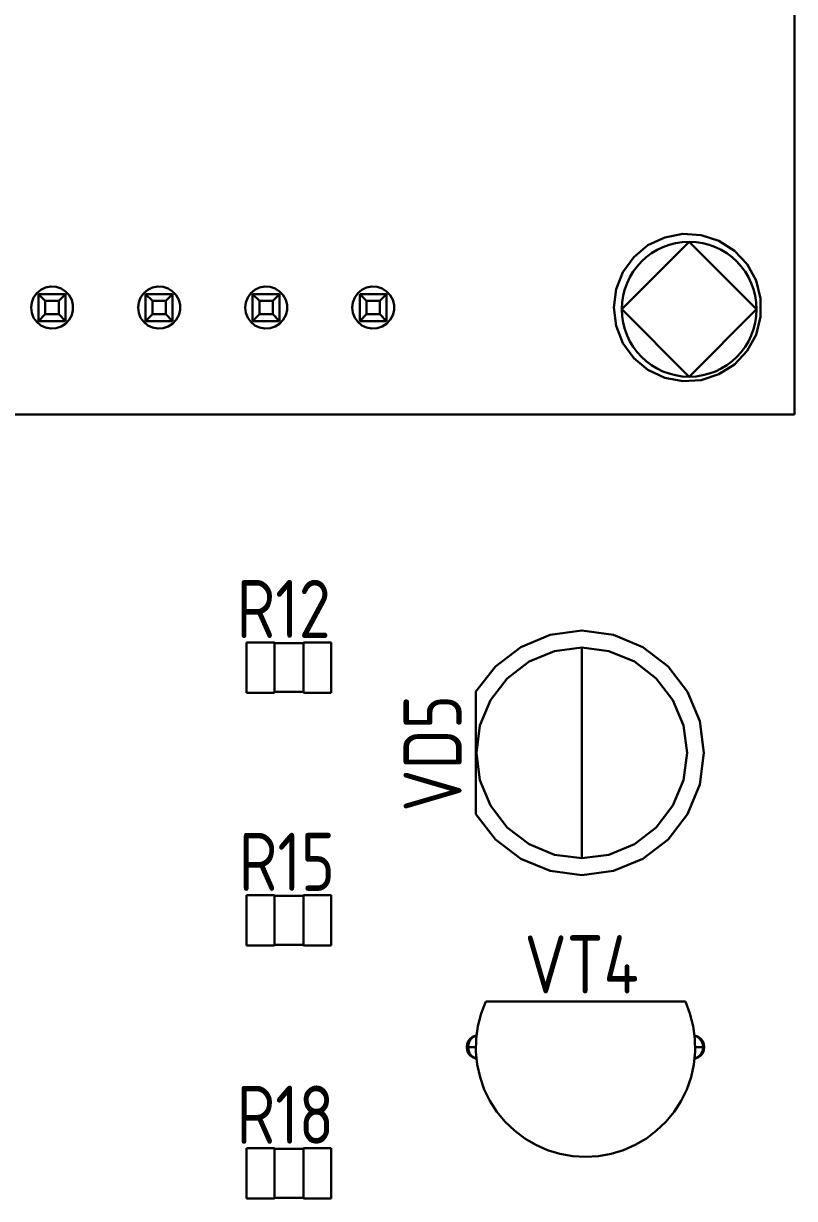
# Model space of a CAD drawing. Header units: inches. Extents: x -969 to 2045, y -594 to 12.
# Drawn here: x 1301.86 to 1320.16, y -222.12 to -194.25 of the extents above; entities that cross this region are included whole.
import ezdxf

# ---------------------------------------------------------------- set-up
doc = ezdxf.new("R2010")
doc.units = ezdxf.units.IN
doc.header["$MEASUREMENT"] = 0
doc.styles.add('GOST type A0', font='gost.TTF', dxfattribs={"height": 2.116667})

msp = doc.modelspace()

# ---------------------------------------------------------------- linework, layer by layer
at = {"color": 7, "lineweight": 30}
for p, q in [((1320.161, -203.527), (1320.161, -143.527)), ((1320.161, -143.527), (1320.161, -203.527)), ((1320.161, -203.527), (1320.161, -143.527)), ((1320.161, -143.527), (1320.161, -203.527)), ((1317.511, -199.24), (1317.08, -199.323)), ((1317.511, -199.24), (1317.08, -199.323)), ((1317.949, -199.268), (1317.511, -199.24)), ((1317.949, -199.268), (1317.511, -199.24)), ((1318.366, -199.404), (1317.949, -199.268)), ((1318.366, -199.404), (1317.949, -199.268)), ((1317.661, -199.427), (1316.061, -201.027)), ((1316.683, -199.509), (1316.345, -199.789)), ((1316.683, -199.509), (1316.345, -199.789)), ((1317.08, -199.323), (1316.683, -199.509)), ((1317.08, -199.323), (1316.683, -199.509)), ((1319.261, -201.027), (1317.661, -199.427)), ((1318.736, -199.639), (1318.366, -199.404)), ((1318.736, -199.639), (1318.366, -199.404)), ((1316.345, -199.789), (1316.087, -200.144)), ((1316.345, -199.789), (1316.087, -200.144)), ((1319.037, -199.958), (1318.736, -199.639)), ((1319.037, -199.958), (1318.736, -199.639)), ((1316.087, -200.144), (1315.926, -200.552)), ((1316.087, -200.144), (1315.926, -200.552)), ((1319.248, -200.343), (1319.037, -199.958)), ((1319.248, -200.343), (1319.037, -199.958)), ((1319.357, -200.768), (1319.248, -200.343)), ((1319.357, -200.768), (1319.248, -200.343)), ((1302.177, -200.645), (1302.103, -200.746)), ((1302.177, -200.645), (1302.103, -200.746)), ((1302.273, -200.565), (1302.177, -200.645)), ((1302.273, -200.565), (1302.177, -200.645)), ((1302.861, -200.667), (1302.221, -200.667)), ((1302.221, -201.307), (1302.221, -200.667)), ((1302.381, -200.827), (1302.221, -200.667)), ((1302.861, -200.667), (1302.221, -200.667)), ((1302.221, -201.307), (1302.221, -200.667)), ((1302.381, -200.827), (1302.221, -200.667)), ((1302.386, -200.511), (1302.273, -200.565)), ((1302.386, -200.511), (1302.273, -200.565)), ((1302.51, -200.488), (1302.386, -200.511)), ((1302.51, -200.488), (1302.386, -200.511)), ((1302.635, -200.496), (1302.51, -200.488)), ((1302.635, -200.496), (1302.51, -200.488)), ((1302.754, -200.535), (1302.635, -200.496)), ((1302.754, -200.535), (1302.635, -200.496)), ((1302.861, -200.667), (1302.701, -200.827)), ((1302.861, -200.667), (1302.701, -200.827)), ((1302.86, -200.602), (1302.754, -200.535)), ((1302.86, -200.602), (1302.754, -200.535)), ((1302.946, -200.693), (1302.86, -200.602)), ((1302.946, -200.693), (1302.86, -200.602)), ((1302.861, -201.307), (1302.861, -200.667)), ((1302.861, -201.307), (1302.861, -200.667)), ((1303.006, -200.803), (1302.946, -200.693)), ((1303.006, -200.803), (1302.946, -200.693)), ((1304.717, -200.645), (1304.643, -200.746)), ((1304.717, -200.645), (1304.643, -200.746)), ((1304.813, -200.565), (1304.717, -200.645)), ((1304.813, -200.565), (1304.717, -200.645)), ((1305.401, -200.667), (1304.761, -200.667)), ((1304.761, -201.307), (1304.761, -200.667)), ((1304.921, -200.827), (1304.761, -200.667)), ((1305.401, -200.667), (1304.761, -200.667)), ((1304.761, -201.307), (1304.761, -200.667)), ((1304.921, -200.827), (1304.761, -200.667)), ((1304.926, -200.511), (1304.813, -200.565)), ((1304.926, -200.511), (1304.813, -200.565)), ((1305.05, -200.488), (1304.926, -200.511)), ((1305.05, -200.488), (1304.926, -200.511)), ((1305.175, -200.496), (1305.05, -200.488)), ((1305.175, -200.496), (1305.05, -200.488)), ((1305.294, -200.535), (1305.175, -200.496)), ((1305.294, -200.535), (1305.175, -200.496)), ((1305.401, -200.667), (1305.241, -200.827)), ((1305.401, -200.667), (1305.241, -200.827)), ((1305.4, -200.602), (1305.294, -200.535)), ((1305.4, -200.602), (1305.294, -200.535)), ((1305.486, -200.693), (1305.4, -200.602)), ((1305.486, -200.693), (1305.4, -200.602)), ((1305.401, -201.307), (1305.401, -200.667)), ((1305.401, -201.307), (1305.401, -200.667)), ((1305.546, -200.803), (1305.486, -200.693)), ((1305.546, -200.803), (1305.486, -200.693)), ((1307.257, -200.645), (1307.183, -200.746)), ((1307.257, -200.645), (1307.183, -200.746)), ((1307.353, -200.565), (1307.257, -200.645)), ((1307.353, -200.565), (1307.257, -200.645)), ((1307.941, -200.667), (1307.301, -200.667)), ((1307.301, -201.307), (1307.301, -200.667)), ((1307.461, -200.827), (1307.301, -200.667)), ((1307.941, -200.667), (1307.301, -200.667)), ((1307.301, -201.307), (1307.301, -200.667)), ((1307.461, -200.827), (1307.301, -200.667)), ((1307.466, -200.511), (1307.353, -200.565)), ((1307.466, -200.511), (1307.353, -200.565)), ((1307.59, -200.488), (1307.466, -200.511)), ((1307.59, -200.488), (1307.466, -200.511)), ((1307.715, -200.496), (1307.59, -200.488)), ((1307.715, -200.496), (1307.59, -200.488)), ((1307.834, -200.535), (1307.715, -200.496)), ((1307.834, -200.535), (1307.715, -200.496)), ((1307.941, -200.667), (1307.781, -200.827)), ((1307.941, -200.667), (1307.781, -200.827)), ((1307.94, -200.602), (1307.834, -200.535)), ((1307.94, -200.602), (1307.834, -200.535)), ((1308.026, -200.693), (1307.94, -200.602)), ((1308.026, -200.693), (1307.94, -200.602)), ((1307.941, -201.307), (1307.941, -200.667)), ((1307.941, -201.307), (1307.941, -200.667)), ((1308.086, -200.803), (1308.026, -200.693)), ((1308.086, -200.803), (1308.026, -200.693)), ((1309.797, -200.645), (1309.723, -200.746)), ((1309.797, -200.645), (1309.723, -200.746)), ((1309.893, -200.565), (1309.797, -200.645)), ((1309.893, -200.565), (1309.797, -200.645)), ((1310.481, -200.667), (1309.841, -200.667)), ((1309.841, -201.307), (1309.841, -200.667)), ((1310.001, -200.827), (1309.841, -200.667)), ((1310.481, -200.667), (1309.841, -200.667)), ((1309.841, -201.307), (1309.841, -200.667)), ((1310.001, -200.827), (1309.841, -200.667)), ((1310.006, -200.511), (1309.893, -200.565)), ((1310.006, -200.511), (1309.893, -200.565)), ((1310.13, -200.488), (1310.006, -200.511)), ((1310.13, -200.488), (1310.006, -200.511)), ((1310.255, -200.496), (1310.13, -200.488)), ((1310.255, -200.496), (1310.13, -200.488)), ((1310.374, -200.535), (1310.255, -200.496)), ((1310.374, -200.535), (1310.255, -200.496)), ((1310.481, -200.667), (1310.321, -200.827)), ((1310.481, -200.667), (1310.321, -200.827)), ((1310.48, -200.602), (1310.374, -200.535)), ((1310.48, -200.602), (1310.374, -200.535)), ((1310.566, -200.693), (1310.48, -200.602)), ((1310.566, -200.693), (1310.48, -200.602)), ((1310.481, -201.307), (1310.481, -200.667)), ((1310.481, -201.307), (1310.481, -200.667)), ((1310.626, -200.803), (1310.566, -200.693)), ((1310.626, -200.803), (1310.566, -200.693)), ((1315.926, -200.552), (1315.871, -200.987)), ((1315.926, -200.552), (1315.871, -200.987)), ((1302.057, -200.863), (1302.041, -200.987)), ((1302.057, -200.863), (1302.041, -200.987)), ((1302.103, -200.746), (1302.057, -200.863)), ((1302.103, -200.746), (1302.057, -200.863)), ((1302.701, -200.827), (1302.381, -200.827)), ((1302.381, -201.147), (1302.381, -200.827)), ((1302.701, -200.827), (1302.381, -200.827)), ((1302.381, -201.147), (1302.381, -200.827)), ((1302.701, -201.147), (1302.701, -200.827)), ((1302.701, -201.147), (1302.701, -200.827)), ((1303.037, -200.924), (1303.006, -200.803)), ((1303.037, -200.924), (1303.006, -200.803)), ((1303.037, -201.05), (1303.037, -200.924)), ((1303.037, -201.05), (1303.037, -200.924)), ((1304.597, -200.863), (1304.581, -200.987)), ((1304.597, -200.863), (1304.581, -200.987)), ((1304.643, -200.746), (1304.597, -200.863)), ((1304.643, -200.746), (1304.597, -200.863)), ((1305.241, -200.827), (1304.921, -200.827)), ((1304.921, -201.147), (1304.921, -200.827)), ((1305.241, -200.827), (1304.921, -200.827)), ((1304.921, -201.147), (1304.921, -200.827)), ((1305.241, -201.147), (1305.241, -200.827)), ((1305.241, -201.147), (1305.241, -200.827)), ((1305.577, -200.924), (1305.546, -200.803)), ((1305.577, -200.924), (1305.546, -200.803)), ((1305.577, -201.05), (1305.577, -200.924)), ((1305.577, -201.05), (1305.577, -200.924)), ((1307.137, -200.863), (1307.121, -200.987)), ((1307.137, -200.863), (1307.121, -200.987)), ((1307.183, -200.746), (1307.137, -200.863)), ((1307.183, -200.746), (1307.137, -200.863)), ((1307.781, -200.827), (1307.461, -200.827)), ((1307.461, -201.147), (1307.461, -200.827)), ((1307.781, -200.827), (1307.461, -200.827)), ((1307.461, -201.147), (1307.461, -200.827)), ((1307.781, -201.147), (1307.781, -200.827)), ((1307.781, -201.147), (1307.781, -200.827)), ((1308.117, -200.924), (1308.086, -200.803)), ((1308.117, -200.924), (1308.086, -200.803)), ((1308.117, -201.05), (1308.117, -200.924)), ((1308.117, -201.05), (1308.117, -200.924)), ((1309.677, -200.863), (1309.661, -200.987)), ((1309.677, -200.863), (1309.661, -200.987)), ((1309.723, -200.746), (1309.677, -200.863)), ((1309.723, -200.746), (1309.677, -200.863)), ((1310.321, -200.827), (1310.001, -200.827)), ((1310.001, -201.147), (1310.001, -200.827)), ((1310.321, -200.827), (1310.001, -200.827)), ((1310.001, -201.147), (1310.001, -200.827)), ((1310.321, -201.147), (1310.321, -200.827)), ((1310.321, -201.147), (1310.321, -200.827)), ((1310.657, -200.924), (1310.626, -200.803)), ((1310.657, -200.924), (1310.626, -200.803)), ((1310.657, -201.05), (1310.657, -200.924)), ((1310.657, -201.05), (1310.657, -200.924)), ((1319.357, -201.206), (1319.357, -200.768)), ((1319.357, -201.206), (1319.357, -200.768)), ((1302.057, -201.111), (1302.041, -200.987)), ((1302.057, -201.111), (1302.041, -200.987)), ((1302.103, -201.228), (1302.057, -201.111)), ((1302.103, -201.228), (1302.057, -201.111)), ((1302.177, -201.329), (1302.103, -201.228)), ((1302.177, -201.329), (1302.103, -201.228)), ((1302.381, -201.147), (1302.221, -201.307)), ((1302.381, -201.147), (1302.221, -201.307)), ((1302.701, -201.147), (1302.381, -201.147)), ((1302.701, -201.147), (1302.381, -201.147)), ((1302.861, -201.307), (1302.701, -201.147)), ((1302.861, -201.307), (1302.701, -201.147)), ((1303.006, -201.171), (1302.946, -201.281)), ((1303.006, -201.171), (1302.946, -201.281)), ((1303.037, -201.05), (1303.006, -201.171)), ((1303.037, -201.05), (1303.006, -201.171)), ((1304.597, -201.111), (1304.581, -200.987)), ((1304.597, -201.111), (1304.581, -200.987)), ((1304.643, -201.228), (1304.597, -201.111)), ((1304.643, -201.228), (1304.597, -201.111)), ((1304.717, -201.329), (1304.643, -201.228)), ((1304.717, -201.329), (1304.643, -201.228)), ((1304.921, -201.147), (1304.761, -201.307)), ((1304.921, -201.147), (1304.761, -201.307)), ((1305.241, -201.147), (1304.921, -201.147)), ((1305.241, -201.147), (1304.921, -201.147)), ((1305.401, -201.307), (1305.241, -201.147)), ((1305.401, -201.307), (1305.241, -201.147)), ((1305.546, -201.171), (1305.486, -201.281)), ((1305.546, -201.171), (1305.486, -201.281)), ((1305.577, -201.05), (1305.546, -201.171)), ((1305.577, -201.05), (1305.546, -201.171)), ((1307.137, -201.111), (1307.121, -200.987)), ((1307.137, -201.111), (1307.121, -200.987)), ((1307.183, -201.228), (1307.137, -201.111)), ((1307.183, -201.228), (1307.137, -201.111)), ((1307.257, -201.329), (1307.183, -201.228)), ((1307.257, -201.329), (1307.183, -201.228)), ((1307.461, -201.147), (1307.301, -201.307)), ((1307.461, -201.147), (1307.301, -201.307)), ((1307.781, -201.147), (1307.461, -201.147)), ((1307.781, -201.147), (1307.461, -201.147)), ((1307.941, -201.307), (1307.781, -201.147)), ((1307.941, -201.307), (1307.781, -201.147)), ((1308.086, -201.171), (1308.026, -201.281)), ((1308.086, -201.171), (1308.026, -201.281)), ((1308.117, -201.05), (1308.086, -201.171)), ((1308.117, -201.05), (1308.086, -201.171)), ((1309.677, -201.111), (1309.661, -200.987)), ((1309.677, -201.111), (1309.661, -200.987)), ((1309.723, -201.228), (1309.677, -201.111)), ((1309.723, -201.228), (1309.677, -201.111)), ((1309.797, -201.329), (1309.723, -201.228)), ((1309.797, -201.329), (1309.723, -201.228)), ((1310.001, -201.147), (1309.841, -201.307)), ((1310.001, -201.147), (1309.841, -201.307)), ((1310.321, -201.147), (1310.001, -201.147)), ((1310.321, -201.147), (1310.001, -201.147)), ((1310.481, -201.307), (1310.321, -201.147)), ((1310.481, -201.307), (1310.321, -201.147)), ((1310.626, -201.171), (1310.566, -201.281)), ((1310.626, -201.171), (1310.566, -201.281)), ((1310.657, -201.05), (1310.626, -201.171)), ((1310.657, -201.05), (1310.626, -201.171)), ((1315.926, -201.422), (1315.871, -200.987)), ((1315.926, -201.422), (1315.871, -200.987)), ((1316.061, -201.027), (1317.661, -202.627)), ((1317.661, -202.627), (1319.261, -201.027)), ((1319.357, -201.206), (1319.248, -201.631)), ((1319.357, -201.206), (1319.248, -201.631)), ((1302.273, -201.409), (1302.177, -201.329)), ((1302.273, -201.409), (1302.177, -201.329)), ((1302.861, -201.307), (1302.221, -201.307)), ((1302.861, -201.307), (1302.221, -201.307)), ((1302.386, -201.463), (1302.273, -201.409)), ((1302.386, -201.463), (1302.273, -201.409)), ((1302.51, -201.486), (1302.386, -201.463)), ((1302.51, -201.486), (1302.386, -201.463)), ((1302.635, -201.478), (1302.51, -201.486)), ((1302.635, -201.478), (1302.51, -201.486)), ((1302.754, -201.439), (1302.635, -201.478)), ((1302.754, -201.439), (1302.635, -201.478)), ((1302.86, -201.372), (1302.754, -201.439)), ((1302.86, -201.372), (1302.754, -201.439)), ((1302.946, -201.281), (1302.86, -201.372)), ((1302.946, -201.281), (1302.86, -201.372)), ((1304.813, -201.409), (1304.717, -201.329)), ((1304.813, -201.409), (1304.717, -201.329)), ((1305.401, -201.307), (1304.761, -201.307)), ((1305.401, -201.307), (1304.761, -201.307)), ((1304.926, -201.463), (1304.813, -201.409)), ((1304.926, -201.463), (1304.813, -201.409)), ((1305.05, -201.486), (1304.926, -201.463)), ((1305.05, -201.486), (1304.926, -201.463)), ((1305.175, -201.478), (1305.05, -201.486)), ((1305.175, -201.478), (1305.05, -201.486)), ((1305.294, -201.439), (1305.175, -201.478)), ((1305.294, -201.439), (1305.175, -201.478)), ((1305.4, -201.372), (1305.294, -201.439)), ((1305.4, -201.372), (1305.294, -201.439)), ((1305.486, -201.281), (1305.4, -201.372)), ((1305.486, -201.281), (1305.4, -201.372)), ((1307.353, -201.409), (1307.257, -201.329)), ((1307.353, -201.409), (1307.257, -201.329)), ((1307.941, -201.307), (1307.301, -201.307)), ((1307.941, -201.307), (1307.301, -201.307)), ((1307.466, -201.463), (1307.353, -201.409)), ((1307.466, -201.463), (1307.353, -201.409)), ((1307.59, -201.486), (1307.466, -201.463)), ((1307.59, -201.486), (1307.466, -201.463)), ((1307.715, -201.478), (1307.59, -201.486)), ((1307.715, -201.478), (1307.59, -201.486)), ((1307.834, -201.439), (1307.715, -201.478)), ((1307.834, -201.439), (1307.715, -201.478)), ((1307.94, -201.372), (1307.834, -201.439)), ((1307.94, -201.372), (1307.834, -201.439)), ((1308.026, -201.281), (1307.94, -201.372)), ((1308.026, -201.281), (1307.94, -201.372)), ((1309.893, -201.409), (1309.797, -201.329)), ((1309.893, -201.409), (1309.797, -201.329)), ((1310.481, -201.307), (1309.841, -201.307)), ((1310.481, -201.307), (1309.841, -201.307)), ((1310.006, -201.463), (1309.893, -201.409)), ((1310.006, -201.463), (1309.893, -201.409)), ((1310.13, -201.486), (1310.006, -201.463)), ((1310.13, -201.486), (1310.006, -201.463)), ((1310.255, -201.478), (1310.13, -201.486)), ((1310.255, -201.478), (1310.13, -201.486)), ((1310.374, -201.439), (1310.255, -201.478)), ((1310.374, -201.439), (1310.255, -201.478)), ((1310.48, -201.372), (1310.374, -201.439)), ((1310.48, -201.372), (1310.374, -201.439)), ((1310.566, -201.281), (1310.48, -201.372)), ((1310.566, -201.281), (1310.48, -201.372)), ((1316.087, -201.83), (1315.926, -201.422)), ((1316.087, -201.83), (1315.926, -201.422)), ((1319.248, -201.631), (1319.037, -202.016)), ((1319.248, -201.631), (1319.037, -202.016)), ((1316.345, -202.185), (1316.087, -201.83)), ((1316.345, -202.185), (1316.087, -201.83)), ((1319.037, -202.016), (1318.736, -202.335)), ((1319.037, -202.016), (1318.736, -202.335)), ((1316.683, -202.465), (1316.345, -202.185)), ((1316.683, -202.465), (1316.345, -202.185)), ((1318.736, -202.335), (1318.366, -202.57)), ((1318.736, -202.335), (1318.366, -202.57)), ((1317.08, -202.651), (1316.683, -202.465)), ((1317.08, -202.651), (1316.683, -202.465)), ((1317.511, -202.734), (1317.08, -202.651)), ((1317.511, -202.734), (1317.08, -202.651)), ((1318.366, -202.57), (1317.949, -202.706)), ((1318.366, -202.57), (1317.949, -202.706)), ((1317.949, -202.706), (1317.511, -202.734)), ((1317.949, -202.706), (1317.511, -202.734)), ((1222.161, -203.527), (1320.161, -203.527)), ((1320.161, -203.527), (1222.161, -203.527)), ((1222.161, -203.527), (1320.161, -203.527)), ((1320.161, -203.527), (1222.161, -203.527)), ((1314.361, -208.751), (1313.662, -209.04)), ((1313.662, -209.04), (1314.361, -208.751)), ((1314.361, -208.751), (1313.662, -209.04)), ((1313.662, -209.04), (1314.361, -208.751)), ((1315.111, -208.652), (1314.361, -208.751)), ((1314.361, -208.751), (1315.111, -208.652)), ((1315.111, -208.652), (1314.361, -208.751)), ((1314.361, -208.751), (1315.111, -208.652)), ((1315.862, -208.751), (1315.111, -208.652)), ((1315.111, -208.652), (1315.862, -208.751)), ((1315.862, -208.751), (1315.111, -208.652)), ((1315.111, -208.652), (1315.862, -208.751)), ((1316.561, -209.04), (1315.862, -208.751)), ((1315.862, -208.751), (1316.561, -209.04)), ((1316.561, -209.04), (1315.862, -208.751)), ((1315.862, -208.751), (1316.561, -209.04)), ((1307.158, -208.93), (1307.158, -210.124)), ((1307.818, -208.93), (1307.158, -208.93)), ((1307.158, -208.93), (1307.158, -210.124)), ((1307.158, -208.93), (1307.818, -208.93)), ((1307.158, -208.93), (1307.158, -210.124)), ((1307.818, -208.93), (1307.158, -208.93)), ((1307.158, -208.93), (1307.158, -210.124)), ((1307.158, -208.93), (1307.818, -208.93)), ((1307.818, -208.947), (1307.818, -208.93)), ((1307.818, -208.93), (1307.818, -210.124)), ((1307.818, -208.947), (1307.818, -208.93)), ((1307.818, -208.93), (1307.818, -210.124)), ((1308.504, -208.947), (1307.818, -208.947)), ((1307.818, -208.947), (1308.504, -208.947)), ((1308.504, -208.947), (1307.818, -208.947)), ((1307.818, -208.947), (1308.504, -208.947)), ((1309.164, -208.93), (1308.504, -208.93)), ((1308.504, -208.93), (1308.504, -208.947)), ((1308.504, -208.93), (1308.504, -210.124)), ((1308.504, -208.93), (1309.164, -208.93)), ((1309.164, -208.93), (1308.504, -208.93)), ((1308.504, -208.93), (1308.504, -208.947)), ((1308.504, -208.93), (1308.504, -210.124)), ((1308.504, -208.93), (1309.164, -208.93)), ((1309.164, -210.124), (1309.164, -208.93)), ((1309.164, -208.93), (1309.164, -210.124)), ((1309.164, -210.124), (1309.164, -208.93)), ((1309.164, -208.93), (1309.164, -210.124)), ((1313.662, -209.04), (1313.062, -209.5)), ((1313.062, -209.5), (1313.662, -209.04)), ((1313.662, -209.04), (1313.062, -209.5)), ((1313.062, -209.5), (1313.662, -209.04)), ((1314.464, -209.137), (1315.111, -209.052)), ((1314.464, -209.137), (1315.111, -209.052)), ((1315.111, -209.052), (1315.758, -209.137)), ((1315.111, -209.052), (1315.111, -209.137)), ((1315.111, -209.052), (1315.758, -209.137)), ((1315.111, -209.052), (1315.111, -209.137)), ((1317.162, -209.501), (1316.561, -209.04)), ((1316.561, -209.04), (1317.162, -209.501)), ((1317.162, -209.501), (1316.561, -209.04)), ((1316.561, -209.04), (1317.162, -209.501)), ((1313.861, -209.387), (1314.464, -209.137)), ((1313.861, -209.387), (1314.464, -209.137)), ((1315.111, -209.387), (1315.111, -209.137)), ((1315.111, -209.387), (1315.111, -209.137)), ((1315.758, -209.137), (1316.361, -209.387)), ((1315.758, -209.137), (1316.361, -209.387)), ((1313.062, -209.5), (1312.601, -210.099)), ((1312.601, -210.099), (1313.062, -209.5)), ((1313.062, -209.5), (1312.601, -210.099)), ((1312.601, -210.099), (1313.062, -209.5)), ((1313.343, -209.784), (1313.861, -209.387)), ((1313.343, -209.784), (1313.861, -209.387)), ((1315.111, -209.784), (1315.111, -209.387)), ((1315.111, -209.784), (1315.111, -209.387)), ((1316.361, -209.387), (1316.879, -209.784)), ((1316.361, -209.387), (1316.879, -209.784)), ((1317.623, -210.102), (1317.162, -209.501)), ((1317.162, -209.501), (1317.623, -210.102)), ((1317.623, -210.102), (1317.162, -209.501)), ((1317.162, -209.501), (1317.623, -210.102)), ((1312.946, -210.302), (1313.343, -209.784)), ((1312.946, -210.302), (1313.343, -209.784)), ((1315.111, -210.302), (1315.111, -209.784)), ((1315.111, -210.302), (1315.111, -209.784)), ((1316.879, -209.784), (1317.276, -210.302)), ((1316.879, -209.784), (1317.276, -210.302)), ((1307.158, -210.124), (1307.818, -210.124)), ((1307.158, -210.124), (1307.818, -210.124)), ((1307.158, -210.124), (1307.818, -210.124)), ((1307.158, -210.124), (1307.818, -210.124)), ((1307.818, -210.124), (1307.818, -210.107)), ((1307.818, -210.107), (1308.504, -210.107)), ((1307.818, -210.107), (1308.504, -210.107)), ((1307.818, -210.124), (1307.818, -210.107)), ((1307.818, -210.107), (1308.504, -210.107)), ((1307.818, -210.107), (1308.504, -210.107)), ((1308.504, -210.107), (1308.504, -210.124)), ((1308.504, -210.107), (1308.504, -210.124)), ((1308.504, -210.124), (1309.164, -210.124)), ((1308.504, -210.124), (1309.164, -210.124)), ((1308.504, -210.124), (1309.164, -210.124)), ((1308.504, -210.124), (1309.164, -210.124)), ((1312.601, -210.099), (1312.601, -213.004)), ((1312.601, -210.099), (1312.601, -213.004)), ((1312.601, -210.099), (1312.601, -213.004)), ((1312.601, -210.099), (1312.601, -213.004)), ((1317.912, -210.801), (1317.623, -210.102)), ((1317.623, -210.102), (1317.912, -210.801)), ((1317.912, -210.801), (1317.623, -210.102)), ((1317.623, -210.102), (1317.912, -210.801)), ((1312.696, -210.905), (1312.946, -210.302)), ((1312.696, -210.905), (1312.946, -210.302)), ((1315.111, -210.905), (1315.111, -210.302)), ((1315.111, -210.905), (1315.111, -210.302)), ((1317.276, -210.302), (1317.526, -210.905)), ((1317.276, -210.302), (1317.526, -210.905)), ((1312.611, -211.552), (1312.696, -210.905)), ((1312.611, -211.552), (1312.696, -210.905)), ((1315.111, -211.552), (1315.111, -210.905)), ((1315.111, -211.552), (1315.111, -210.905)), ((1317.526, -210.905), (1317.611, -211.552)), ((1317.526, -210.905), (1317.611, -211.552)), ((1318.011, -211.552), (1317.912, -210.801)), ((1317.912, -210.801), (1318.011, -211.552)), ((1318.011, -211.552), (1317.912, -210.801)), ((1317.912, -210.801), (1318.011, -211.552)), ((1312.611, -211.552), (1312.696, -212.199)), ((1312.611, -211.552), (1312.696, -212.199)), ((1315.111, -212.199), (1315.111, -211.552)), ((1315.111, -212.199), (1315.111, -211.552)), ((1317.526, -212.199), (1317.611, -211.552)), ((1317.526, -212.199), (1317.611, -211.552)), ((1317.912, -212.302), (1318.011, -211.552)), ((1317.912, -212.302), (1318.011, -211.552)), ((1317.912, -212.302), (1318.011, -211.552)), ((1317.912, -212.302), (1318.011, -211.552)), ((1312.696, -212.199), (1312.946, -212.802)), ((1312.696, -212.199), (1312.946, -212.802)), ((1315.111, -212.802), (1315.111, -212.199)), ((1315.111, -212.802), (1315.111, -212.199)), ((1317.276, -212.802), (1317.526, -212.199)), ((1317.276, -212.802), (1317.526, -212.199)), ((1317.623, -213.002), (1317.912, -212.302)), ((1317.623, -213.002), (1317.912, -212.302)), ((1317.623, -213.002), (1317.912, -212.302)), ((1317.623, -213.002), (1317.912, -212.302)), ((1312.946, -212.802), (1313.343, -213.32)), ((1312.946, -212.802), (1313.343, -213.32)), ((1315.111, -213.32), (1315.111, -212.802)), ((1315.111, -213.32), (1315.111, -212.802)), ((1316.879, -213.32), (1317.276, -212.802)), ((1316.879, -213.32), (1317.276, -212.802)), ((1312.601, -213.004), (1313.062, -213.604)), ((1312.601, -213.004), (1313.062, -213.604)), ((1312.601, -213.004), (1313.062, -213.604)), ((1312.601, -213.004), (1313.062, -213.604)), ((1317.162, -213.603), (1317.623, -213.002)), ((1317.162, -213.603), (1317.623, -213.002)), ((1317.162, -213.603), (1317.623, -213.002)), ((1317.162, -213.603), (1317.623, -213.002)), ((1313.343, -213.32), (1313.861, -213.717)), ((1313.343, -213.32), (1313.861, -213.717)), ((1315.111, -213.717), (1315.111, -213.32)), ((1315.111, -213.717), (1315.111, -213.32)), ((1316.361, -213.717), (1316.879, -213.32)), ((1316.361, -213.717), (1316.879, -213.32)), ((1313.062, -213.604), (1313.662, -214.064)), ((1313.062, -213.604), (1313.662, -214.064)), ((1313.062, -213.604), (1313.662, -214.064)), ((1313.062, -213.604), (1313.662, -214.064)), ((1313.861, -213.717), (1314.464, -213.967)), ((1313.861, -213.717), (1314.464, -213.967)), ((1315.111, -213.967), (1315.111, -213.717)), ((1315.111, -213.967), (1315.111, -213.717)), ((1315.758, -213.967), (1316.361, -213.717)), ((1315.758, -213.967), (1316.361, -213.717)), ((1316.561, -214.063), (1317.162, -213.603)), ((1316.561, -214.063), (1317.162, -213.603)), ((1316.561, -214.063), (1317.162, -213.603)), ((1316.561, -214.063), (1317.162, -213.603)), ((1313.662, -214.064), (1314.361, -214.353)), ((1313.662, -214.064), (1314.361, -214.353)), ((1313.662, -214.064), (1314.361, -214.353)), ((1313.662, -214.064), (1314.361, -214.353)), ((1314.464, -213.967), (1315.111, -214.052)), ((1314.464, -213.967), (1315.111, -214.052)), ((1315.111, -214.052), (1315.758, -213.967)), ((1315.111, -213.967), (1315.111, -214.052)), ((1315.111, -214.052), (1315.758, -213.967)), ((1315.111, -213.967), (1315.111, -214.052)), ((1315.862, -214.353), (1316.561, -214.063)), ((1315.862, -214.353), (1316.561, -214.063)), ((1315.862, -214.353), (1316.561, -214.063)), ((1315.862, -214.353), (1316.561, -214.063)), ((1314.361, -214.353), (1315.111, -214.452)), ((1314.361, -214.353), (1315.111, -214.452)), ((1314.361, -214.353), (1315.111, -214.452)), ((1314.361, -214.353), (1315.111, -214.452)), ((1315.111, -214.452), (1315.862, -214.353)), ((1315.111, -214.452), (1315.862, -214.353)), ((1315.111, -214.452), (1315.862, -214.353)), ((1315.111, -214.452), (1315.862, -214.353)), ((1307.158, -214.93), (1307.158, -216.124)), ((1307.818, -214.93), (1307.158, -214.93)), ((1307.158, -214.93), (1307.158, -216.124)), ((1307.158, -214.93), (1307.818, -214.93)), ((1307.158, -214.93), (1307.158, -216.124)), ((1307.818, -214.93), (1307.158, -214.93)), ((1307.158, -214.93), (1307.158, -216.124)), ((1307.158, -214.93), (1307.818, -214.93)), ((1307.818, -214.947), (1307.818, -214.93)), ((1307.818, -214.93), (1307.818, -216.124)), ((1307.818, -214.947), (1307.818, -214.93)), ((1307.818, -214.93), (1307.818, -216.124)), ((1308.504, -214.947), (1307.818, -214.947)), ((1307.818, -214.947), (1308.504, -214.947)), ((1308.504, -214.947), (1307.818, -214.947)), ((1307.818, -214.947), (1308.504, -214.947)), ((1309.164, -214.93), (1308.504, -214.93)), ((1308.504, -214.93), (1308.504, -214.947)), ((1308.504, -214.93), (1308.504, -216.124)), ((1308.504, -214.93), (1309.164, -214.93)), ((1309.164, -214.93), (1308.504, -214.93)), ((1308.504, -214.93), (1308.504, -214.947)), ((1308.504, -214.93), (1308.504, -216.124)), ((1308.504, -214.93), (1309.164, -214.93)), ((1309.164, -216.124), (1309.164, -214.93)), ((1309.164, -214.93), (1309.164, -216.124)), ((1309.164, -216.124), (1309.164, -214.93)), ((1309.164, -214.93), (1309.164, -216.124)), ((1307.158, -216.124), (1307.818, -216.124)), ((1307.158, -216.124), (1307.818, -216.124)), ((1307.158, -216.124), (1307.818, -216.124)), ((1307.158, -216.124), (1307.818, -216.124)), ((1307.818, -216.124), (1307.818, -216.107)), ((1307.818, -216.107), (1308.504, -216.107)), ((1307.818, -216.107), (1308.504, -216.107)), ((1307.818, -216.124), (1307.818, -216.107)), ((1307.818, -216.107), (1308.504, -216.107)), ((1307.818, -216.107), (1308.504, -216.107)), ((1308.504, -216.107), (1308.504, -216.124)), ((1308.504, -216.107), (1308.504, -216.124)), ((1308.504, -216.124), (1309.164, -216.124)), ((1308.504, -216.124), (1309.164, -216.124)), ((1308.504, -216.124), (1309.164, -216.124)), ((1308.504, -216.124), (1309.164, -216.124)), ((1312.832, -217.452), (1312.722, -217.737)), ((1312.832, -217.452), (1312.722, -217.737)), ((1312.832, -217.452), (1312.722, -217.737)), ((1312.832, -217.452), (1312.722, -217.737)), ((1317.57, -217.452), (1312.832, -217.452)), ((1317.57, -217.452), (1312.832, -217.452)), ((1317.57, -217.452), (1312.832, -217.452)), ((1317.57, -217.452), (1312.832, -217.452)), ((1317.68, -217.737), (1317.57, -217.452)), ((1317.68, -217.737), (1317.57, -217.452)), ((1317.68, -217.737), (1317.57, -217.452)), ((1317.68, -217.737), (1317.57, -217.452)), ((1312.722, -217.737), (1312.646, -218.034)), ((1312.722, -217.737), (1312.646, -218.034)), ((1312.722, -217.737), (1312.646, -218.034)), ((1312.722, -217.737), (1312.646, -218.034)), ((1317.756, -218.034), (1317.68, -217.737)), ((1317.756, -218.034), (1317.68, -217.737)), ((1317.756, -218.034), (1317.68, -217.737)), ((1317.756, -218.034), (1317.68, -217.737)), ((1312.589, -218.262), (1312.521, -218.29)), ((1312.589, -218.262), (1312.521, -218.29)), ((1312.589, -218.262), (1312.521, -218.29)), ((1312.589, -218.262), (1312.521, -218.29)), ((1312.611, -218.262), (1312.546, -218.29)), ((1312.611, -218.262), (1312.546, -218.29)), ((1312.615, -218.259), (1312.589, -218.262)), ((1312.615, -218.259), (1312.589, -218.262)), ((1312.615, -218.259), (1312.589, -218.262)), ((1312.615, -218.259), (1312.589, -218.262)), ((1312.646, -218.034), (1312.605, -218.337)), ((1312.646, -218.034), (1312.605, -218.337)), ((1312.615, -218.262), (1312.611, -218.262)), ((1312.615, -218.262), (1312.611, -218.262)), ((1312.646, -218.034), (1312.615, -218.259)), ((1312.646, -218.034), (1312.615, -218.259)), ((1317.787, -218.262), (1317.756, -218.034)), ((1317.797, -218.337), (1317.756, -218.034)), ((1317.787, -218.262), (1317.756, -218.034)), ((1317.797, -218.337), (1317.756, -218.034)), ((1317.813, -218.262), (1317.787, -218.259)), ((1317.787, -218.259), (1317.787, -218.262)), ((1317.813, -218.262), (1317.787, -218.259)), ((1317.813, -218.262), (1317.787, -218.259)), ((1317.787, -218.259), (1317.787, -218.262)), ((1317.813, -218.262), (1317.787, -218.259)), ((1317.791, -218.262), (1317.787, -218.262)), ((1317.791, -218.262), (1317.787, -218.262)), ((1317.856, -218.29), (1317.791, -218.262)), ((1317.856, -218.29), (1317.791, -218.262)), ((1317.881, -218.29), (1317.813, -218.262)), ((1317.881, -218.29), (1317.813, -218.262)), ((1317.881, -218.29), (1317.813, -218.262)), ((1317.881, -218.29), (1317.813, -218.262)), ((1312.391, -218.46), (1312.382, -218.532)), ((1312.391, -218.46), (1312.382, -218.532)), ((1312.391, -218.46), (1312.382, -218.532)), ((1312.391, -218.46), (1312.382, -218.532)), ((1312.382, -218.532), (1312.391, -218.604)), ((1312.391, -218.604), (1312.382, -218.532)), ((1312.385, -218.532), (1312.382, -218.532)), ((1312.382, -218.532), (1312.391, -218.604)), ((1312.391, -218.604), (1312.382, -218.532)), ((1312.385, -218.532), (1312.382, -218.532)), ((1312.395, -218.532), (1312.385, -218.532)), ((1312.395, -218.532), (1312.385, -218.532)), ((1312.419, -218.392), (1312.391, -218.46)), ((1312.419, -218.392), (1312.391, -218.46)), ((1312.419, -218.392), (1312.391, -218.46)), ((1312.419, -218.392), (1312.391, -218.46)), ((1312.412, -218.532), (1312.395, -218.532)), ((1312.412, -218.532), (1312.395, -218.532)), ((1312.42, -218.46), (1312.412, -218.532)), ((1312.42, -218.46), (1312.412, -218.532)), ((1312.42, -218.604), (1312.412, -218.532)), ((1312.602, -218.532), (1312.412, -218.532)), ((1312.42, -218.604), (1312.412, -218.532)), ((1312.602, -218.532), (1312.412, -218.532)), ((1312.464, -218.334), (1312.419, -218.392)), ((1312.464, -218.334), (1312.419, -218.392)), ((1312.464, -218.334), (1312.419, -218.392)), ((1312.464, -218.334), (1312.419, -218.392)), ((1312.447, -218.392), (1312.42, -218.46)), ((1312.447, -218.392), (1312.42, -218.46)), ((1312.49, -218.334), (1312.447, -218.392)), ((1312.49, -218.334), (1312.447, -218.392)), ((1312.521, -218.29), (1312.464, -218.334)), ((1312.521, -218.29), (1312.464, -218.334)), ((1312.521, -218.29), (1312.464, -218.334)), ((1312.521, -218.29), (1312.464, -218.334)), ((1312.546, -218.29), (1312.49, -218.334)), ((1312.546, -218.29), (1312.49, -218.334)), ((1312.605, -218.337), (1312.6, -218.643)), ((1312.605, -218.337), (1312.6, -218.643)), ((1317.802, -218.643), (1317.797, -218.337)), ((1317.802, -218.643), (1317.797, -218.337)), ((1317.99, -218.532), (1317.8, -218.532)), ((1317.99, -218.532), (1317.8, -218.532)), ((1317.912, -218.334), (1317.856, -218.29)), ((1317.912, -218.334), (1317.856, -218.29)), ((1317.939, -218.334), (1317.881, -218.29)), ((1317.939, -218.334), (1317.881, -218.29)), ((1317.939, -218.334), (1317.881, -218.29)), ((1317.939, -218.334), (1317.881, -218.29)), ((1317.955, -218.392), (1317.912, -218.334)), ((1317.955, -218.392), (1317.912, -218.334)), ((1317.983, -218.392), (1317.939, -218.334)), ((1317.983, -218.392), (1317.939, -218.334)), ((1317.983, -218.392), (1317.939, -218.334)), ((1317.983, -218.392), (1317.939, -218.334)), ((1317.982, -218.46), (1317.955, -218.392)), ((1317.982, -218.46), (1317.955, -218.392)), ((1317.99, -218.532), (1317.982, -218.46)), ((1317.99, -218.532), (1317.982, -218.46)), ((1317.99, -218.532), (1317.982, -218.604)), ((1317.99, -218.532), (1317.982, -218.604)), ((1318.011, -218.46), (1317.983, -218.392)), ((1318.011, -218.46), (1317.983, -218.392)), ((1318.011, -218.46), (1317.983, -218.392)), ((1318.011, -218.46), (1317.983, -218.392)), ((1318.007, -218.532), (1317.99, -218.532)), ((1318.007, -218.532), (1317.99, -218.532)), ((1318.017, -218.532), (1318.007, -218.532)), ((1318.017, -218.532), (1318.007, -218.532)), ((1318.02, -218.532), (1318.011, -218.46)), ((1318.02, -218.532), (1318.011, -218.46)), ((1318.02, -218.532), (1318.011, -218.46)), ((1318.02, -218.532), (1318.011, -218.46)), ((1318.011, -218.604), (1318.02, -218.532)), ((1318.02, -218.532), (1318.011, -218.604)), ((1318.011, -218.604), (1318.02, -218.532)), ((1318.02, -218.532), (1318.011, -218.604)), ((1318.02, -218.532), (1318.017, -218.532)), ((1318.02, -218.532), (1318.017, -218.532)), ((1312.391, -218.604), (1312.419, -218.672)), ((1312.419, -218.672), (1312.391, -218.604)), ((1312.391, -218.604), (1312.419, -218.672)), ((1312.419, -218.672), (1312.391, -218.604)), ((1312.419, -218.672), (1312.464, -218.729)), ((1312.464, -218.729), (1312.419, -218.672)), ((1312.419, -218.672), (1312.464, -218.729)), ((1312.464, -218.729), (1312.419, -218.672)), ((1312.447, -218.672), (1312.42, -218.604)), ((1312.447, -218.672), (1312.42, -218.604)), ((1312.49, -218.729), (1312.447, -218.672)), ((1312.49, -218.729), (1312.447, -218.672)), ((1312.464, -218.729), (1312.521, -218.774)), ((1312.521, -218.774), (1312.464, -218.729)), ((1312.464, -218.729), (1312.521, -218.774)), ((1312.521, -218.774), (1312.464, -218.729)), ((1312.546, -218.774), (1312.49, -218.729)), ((1312.546, -218.774), (1312.49, -218.729)), ((1312.521, -218.774), (1312.589, -218.802)), ((1312.589, -218.802), (1312.521, -218.774)), ((1312.521, -218.774), (1312.589, -218.802)), ((1312.589, -218.802), (1312.521, -218.774)), ((1312.611, -218.802), (1312.546, -218.774)), ((1312.611, -218.802), (1312.546, -218.774)), ((1312.589, -218.802), (1312.616, -218.805)), ((1312.616, -218.805), (1312.589, -218.802)), ((1312.589, -218.802), (1312.616, -218.805)), ((1312.616, -218.805), (1312.589, -218.802)), ((1312.631, -218.947), (1312.6, -218.643)), ((1312.631, -218.947), (1312.6, -218.643)), ((1312.616, -218.802), (1312.611, -218.802)), ((1312.616, -218.802), (1312.611, -218.802)), ((1312.616, -218.805), (1312.631, -218.947)), ((1312.616, -218.805), (1312.631, -218.947)), ((1317.802, -218.643), (1317.771, -218.947)), ((1317.802, -218.643), (1317.771, -218.947)), ((1317.771, -218.947), (1317.786, -218.802)), ((1317.771, -218.947), (1317.786, -218.802)), ((1317.786, -218.802), (1317.786, -218.805)), ((1317.786, -218.805), (1317.813, -218.802)), ((1317.791, -218.802), (1317.786, -218.802)), ((1317.813, -218.802), (1317.786, -218.805)), ((1317.786, -218.802), (1317.786, -218.805)), ((1317.786, -218.805), (1317.813, -218.802)), ((1317.791, -218.802), (1317.786, -218.802)), ((1317.813, -218.802), (1317.786, -218.805)), ((1317.856, -218.774), (1317.791, -218.802)), ((1317.856, -218.774), (1317.791, -218.802)), ((1317.813, -218.802), (1317.881, -218.774)), ((1317.881, -218.774), (1317.813, -218.802)), ((1317.813, -218.802), (1317.881, -218.774)), ((1317.881, -218.774), (1317.813, -218.802)), ((1317.912, -218.729), (1317.856, -218.774)), ((1317.912, -218.729), (1317.856, -218.774)), ((1317.881, -218.774), (1317.939, -218.729)), ((1317.939, -218.729), (1317.881, -218.774)), ((1317.881, -218.774), (1317.939, -218.729)), ((1317.939, -218.729), (1317.881, -218.774)), ((1317.955, -218.672), (1317.912, -218.729)), ((1317.955, -218.672), (1317.912, -218.729)), ((1317.939, -218.729), (1317.983, -218.672)), ((1317.983, -218.672), (1317.939, -218.729)), ((1317.939, -218.729), (1317.983, -218.672)), ((1317.983, -218.672), (1317.939, -218.729)), ((1317.982, -218.604), (1317.955, -218.672)), ((1317.982, -218.604), (1317.955, -218.672)), ((1317.983, -218.672), (1318.011, -218.604)), ((1318.011, -218.604), (1317.983, -218.672)), ((1317.983, -218.672), (1318.011, -218.604)), ((1318.011, -218.604), (1317.983, -218.672)), ((1312.631, -218.947), (1312.697, -219.245)), ((1312.697, -219.245), (1312.631, -218.947)), ((1312.631, -218.947), (1312.697, -219.245)), ((1312.697, -219.245), (1312.631, -218.947)), ((1317.705, -219.245), (1317.771, -218.947)), ((1317.771, -218.947), (1317.705, -219.245)), ((1317.705, -219.245), (1317.771, -218.947)), ((1317.771, -218.947), (1317.705, -219.245)), ((1312.697, -219.245), (1312.798, -219.534)), ((1312.798, -219.534), (1312.697, -219.245)), ((1312.697, -219.245), (1312.798, -219.534)), ((1312.798, -219.534), (1312.697, -219.245)), ((1317.604, -219.534), (1317.705, -219.245)), ((1317.705, -219.245), (1317.604, -219.534)), ((1317.604, -219.534), (1317.705, -219.245)), ((1317.705, -219.245), (1317.604, -219.534)), ((1312.798, -219.534), (1312.932, -219.809)), ((1312.932, -219.809), (1312.798, -219.534)), ((1312.798, -219.534), (1312.932, -219.809)), ((1312.932, -219.809), (1312.798, -219.534)), ((1317.47, -219.809), (1317.604, -219.534)), ((1317.604, -219.534), (1317.47, -219.809)), ((1317.47, -219.809), (1317.604, -219.534)), ((1317.604, -219.534), (1317.47, -219.809)), ((1312.932, -219.809), (1313.098, -220.066)), ((1313.098, -220.066), (1312.932, -219.809)), ((1312.932, -219.809), (1313.098, -220.066)), ((1313.098, -220.066), (1312.932, -219.809)), ((1317.304, -220.066), (1317.47, -219.809)), ((1317.47, -219.809), (1317.304, -220.066)), ((1317.304, -220.066), (1317.47, -219.809)), ((1317.47, -219.809), (1317.304, -220.066)), ((1313.098, -220.066), (1313.292, -220.303)), ((1313.292, -220.303), (1313.098, -220.066)), ((1313.098, -220.066), (1313.292, -220.303)), ((1313.292, -220.303), (1313.098, -220.066)), ((1317.11, -220.303), (1317.304, -220.066)), ((1317.304, -220.066), (1317.11, -220.303)), ((1317.11, -220.303), (1317.304, -220.066)), ((1317.304, -220.066), (1317.11, -220.303)), ((1313.292, -220.303), (1313.513, -220.514)), ((1313.513, -220.514), (1313.292, -220.303)), ((1313.292, -220.303), (1313.513, -220.514)), ((1313.513, -220.514), (1313.292, -220.303)), ((1316.889, -220.514), (1317.11, -220.303)), ((1317.11, -220.303), (1316.889, -220.514)), ((1316.889, -220.514), (1317.11, -220.303)), ((1317.11, -220.303), (1316.889, -220.514)), ((1313.513, -220.514), (1313.757, -220.698)), ((1313.757, -220.698), (1313.513, -220.514)), ((1313.513, -220.514), (1313.757, -220.698)), ((1313.757, -220.698), (1313.513, -220.514)), ((1313.757, -220.698), (1314.021, -220.853)), ((1314.021, -220.853), (1313.757, -220.698)), ((1313.757, -220.698), (1314.021, -220.853)), ((1314.021, -220.853), (1313.757, -220.698)), ((1316.381, -220.853), (1316.645, -220.698)), ((1316.645, -220.698), (1316.381, -220.853)), ((1316.381, -220.853), (1316.645, -220.698)), ((1316.645, -220.698), (1316.381, -220.853)), ((1316.645, -220.698), (1316.889, -220.514)), ((1316.889, -220.514), (1316.645, -220.698)), ((1316.645, -220.698), (1316.889, -220.514)), ((1316.889, -220.514), (1316.645, -220.698)), ((1307.158, -220.93), (1307.158, -222.124)), ((1307.818, -220.93), (1307.158, -220.93)), ((1307.158, -220.93), (1307.158, -222.124)), ((1307.158, -220.93), (1307.818, -220.93)), ((1307.158, -220.93), (1307.158, -222.124)), ((1307.818, -220.93), (1307.158, -220.93)), ((1307.158, -220.93), (1307.158, -222.124)), ((1307.158, -220.93), (1307.818, -220.93)), ((1307.818, -220.947), (1307.818, -220.93)), ((1307.818, -220.93), (1307.818, -222.124)), ((1307.818, -220.947), (1307.818, -220.93)), ((1307.818, -220.93), (1307.818, -222.124)), ((1308.504, -220.947), (1307.818, -220.947)), ((1307.818, -220.947), (1308.504, -220.947)), ((1308.504, -220.947), (1307.818, -220.947)), ((1307.818, -220.947), (1308.504, -220.947)), ((1309.164, -220.93), (1308.504, -220.93)), ((1308.504, -220.93), (1308.504, -220.947)), ((1308.504, -220.93), (1308.504, -222.124)), ((1308.504, -220.93), (1309.164, -220.93)), ((1309.164, -220.93), (1308.504, -220.93)), ((1308.504, -220.93), (1308.504, -220.947)), ((1308.504, -220.93), (1308.504, -222.124)), ((1308.504, -220.93), (1309.164, -220.93)), ((1309.164, -222.124), (1309.164, -220.93)), ((1309.164, -220.93), (1309.164, -222.124)), ((1309.164, -222.124), (1309.164, -220.93)), ((1309.164, -220.93), (1309.164, -222.124)), ((1314.021, -220.853), (1314.302, -220.975)), ((1314.302, -220.975), (1314.021, -220.853)), ((1314.021, -220.853), (1314.302, -220.975)), ((1314.302, -220.975), (1314.021, -220.853)), ((1314.302, -220.975), (1314.595, -221.064)), ((1314.595, -221.064), (1314.302, -220.975)), ((1314.302, -220.975), (1314.595, -221.064)), ((1314.595, -221.064), (1314.302, -220.975)), ((1315.808, -221.064), (1316.1, -220.975)), ((1316.1, -220.975), (1315.808, -221.064)), ((1315.808, -221.064), (1316.1, -220.975)), ((1316.1, -220.975), (1315.808, -221.064)), ((1316.1, -220.975), (1316.381, -220.853)), ((1316.381, -220.853), (1316.1, -220.975)), ((1316.1, -220.975), (1316.381, -220.853)), ((1316.381, -220.853), (1316.1, -220.975)), ((1314.595, -221.064), (1314.896, -221.117)), ((1314.896, -221.117), (1314.595, -221.064)), ((1314.595, -221.064), (1314.896, -221.117)), ((1314.896, -221.117), (1314.595, -221.064)), ((1314.896, -221.117), (1315.201, -221.135)), ((1315.201, -221.135), (1314.896, -221.117)), ((1314.896, -221.117), (1315.201, -221.135)), ((1315.201, -221.135), (1314.896, -221.117)), ((1315.201, -221.135), (1315.506, -221.117)), ((1315.506, -221.117), (1315.201, -221.135)), ((1315.201, -221.135), (1315.506, -221.117)), ((1315.506, -221.117), (1315.201, -221.135)), ((1315.506, -221.117), (1315.808, -221.064)), ((1315.808, -221.064), (1315.506, -221.117)), ((1315.506, -221.117), (1315.808, -221.064)), ((1315.808, -221.064), (1315.506, -221.117)), ((1307.158, -222.124), (1307.818, -222.124)), ((1307.158, -222.124), (1307.818, -222.124)), ((1307.158, -222.124), (1307.818, -222.124)), ((1307.158, -222.124), (1307.818, -222.124)), ((1307.818, -222.124), (1307.818, -222.107)), ((1307.818, -222.107), (1308.504, -222.107)), ((1307.818, -222.107), (1308.504, -222.107)), ((1307.818, -222.124), (1307.818, -222.107)), ((1307.818, -222.107), (1308.504, -222.107)), ((1307.818, -222.107), (1308.504, -222.107)), ((1308.504, -222.107), (1308.504, -222.124)), ((1308.504, -222.107), (1308.504, -222.124)), ((1308.504, -222.124), (1309.164, -222.124)), ((1308.504, -222.124), (1309.164, -222.124)), ((1308.504, -222.124), (1309.164, -222.124)), ((1308.504, -222.124), (1309.164, -222.124))]:
    msp.add_line(p, q, dxfattribs=at)
for start, end in [(90, 180), (0, 90), (180, 270), (270, 0)]:
    msp.add_arc((1317.661, -201.027), 1.6, start, end, dxfattribs=at)

# ---------------------------------------------------------------- texts
at = {"color": 7, "lineweight": 30, "style": 'GOST type A0'}
for s, p in [('R12', (1306.92, -208.826)), ('R15', (1306.972, -214.826)), ('VT4', (1313.753, -217.259)), ('R18', (1306.92, -220.826))]:
    msp.add_text(s, height=1.3796, dxfattribs=at).set_placement(p)
msp.add_text('VD5', height=1.3796, rotation=90, dxfattribs=at).set_placement((1312.26, -212.947))

doc.saveas('drawing.dxf')
